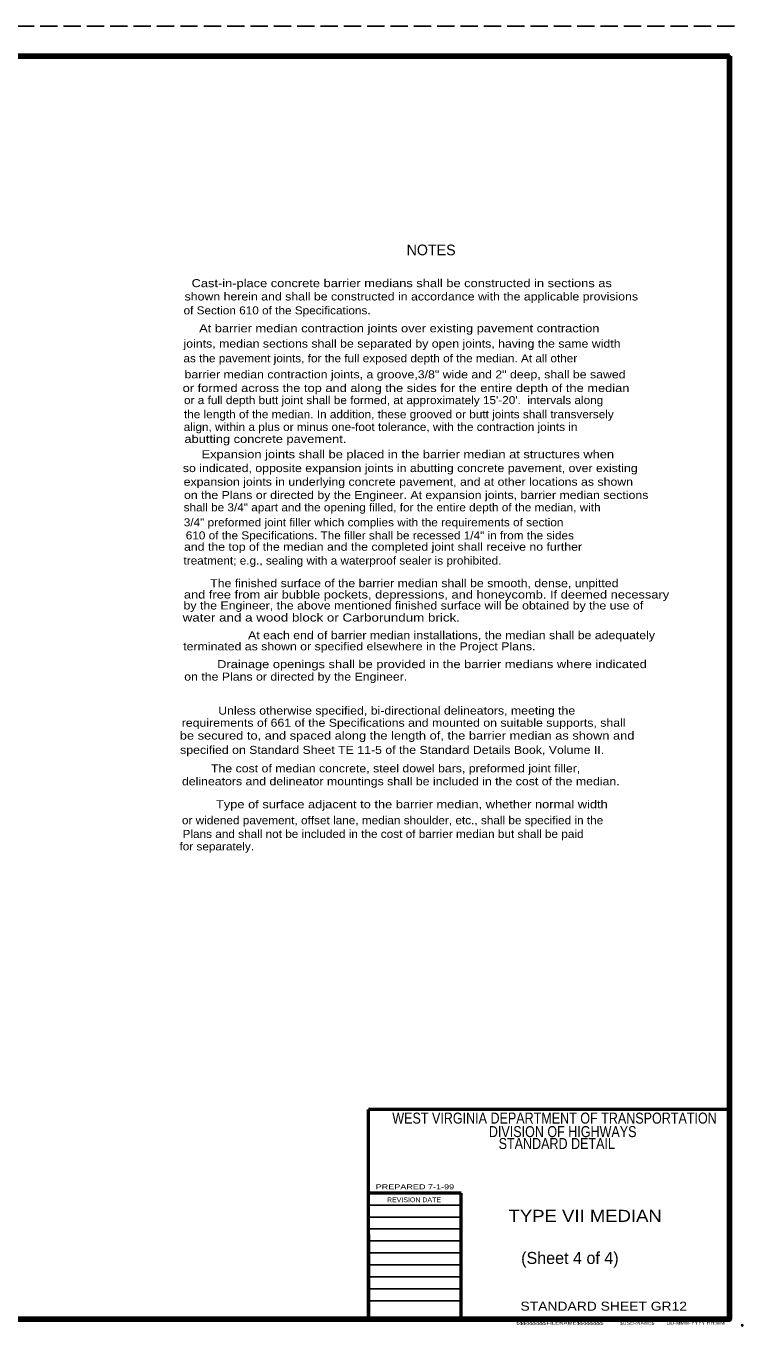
# Model space of a CAD drawing. Extents: x 32.6 to 67.9, y 27.2 to 49.
# Drawn here: x 55.98 to 67.9, y 27.35 to 48.96 of the extents above; entities that cross this region are included whole.
import ezdxf
from ezdxf.enums import TextEntityAlignment as Align

# ---------------------------------------------------------------- set-up
doc = ezdxf.new("R2010")
doc.units = 0
doc.header["$LTSCALE"] = 0.048
doc.header["$PDMODE"] = 32
doc.header["$PDSIZE"] = 0.024
doc.linetypes.add('LONG_DASHED', pattern=[7.5, 6, -1.5])
doc.layers.add('1', color=7, linetype='Continuous', lineweight=25)
doc.layers.add('3', color=7, linetype='Continuous', lineweight=25)

msp = doc.modelspace()

# ---------------------------------------------------------------- linework, layer by layer
at = {"layer": '1', "linetype": 'LONG_DASHED'}
msp.add_line((67.75467, 48.96025), (32.55467, 48.96025), dxfattribs=at)
at = {"layer": '1', "lineweight": 158}
for q in [(35.17133, 48.46025), (67.67133, 27.46025)]:
    msp.add_line((67.67133, 48.46025), q, dxfattribs=at)
at = {"layer": '1', "lineweight": 53}
for p, q in [((67.67133, 30.95008), (61.67133, 30.95008)), ((61.67133, 27.46025), (61.67133, 30.95008)), ((67.67133, 27.46025), (67.67133, 29.95925)), ((63.20925, 29.55925), (61.67133, 29.55925)), ((63.20925, 27.46025), (63.20925, 29.55925)), ((61.67133, 28.87025), (61.67133, 27.46025)), ((67.67133, 27.46025), (61.67133, 27.46025))]:
    msp.add_line(p, q, dxfattribs=at)
at = {"layer": '1'}
for p, q in [((63.20925, 29.35925), (61.67133, 29.35925)), ((63.20925, 29.16025), (61.67133, 29.16025)), ((63.20925, 28.96125), (61.67133, 28.96125)), ((63.20925, 28.76225), (61.67133, 28.76225)), ((63.20925, 28.56325), (61.67133, 28.56325)), ((63.20925, 28.36425), (61.67133, 28.36425)), ((63.20925, 28.16525), (61.67133, 28.16525)), ((63.20925, 27.96625), (61.67133, 27.96625)), ((63.20925, 27.76725), (61.67133, 27.76725))]:
    msp.add_line(p, q, dxfattribs=at)
at = {"layer": '1', "lineweight": 158}
msp.add_lwpolyline([(67.67133, 48.46025), (67.67133, 27.46025), (35.17133, 27.46025)], dxfattribs=at)
at = {"layer": '1'}
for p in [(67.67133, 48.46025), (67.67133, 27.46025), (67.88433, 27.36025)]:
    msp.add_point(p, dxfattribs=at)

# ---------------------------------------------------------------- texts
for s, height, width, p in [('WEST VIRGINIA DEPARTMENT OF TRANSPORTATION', 0.1833, 0.85, (64.76342, 30.7125)), ('DIVISION OF HIGHWAYS', 0.1833, 0.85, (64.89879, 30.48833)), ('STANDARD DETAIL', 0.1833, 0.85, (64.80067, 30.29017)), (' PREPARED 7-1-99 ', 0.08333, 1.35, (62.4425, 29.62)), ('  TYPE VII MEDIAN ', 0.2, 1.15, (65.23025, 29.07958)), ('STANDARD SHEET GR12', 0.15, 1.15, (65.58104, 27.60275))]:
    msp.add_text(s, height=height, dxfattribs=dict(at, width=width)).set_placement(p, align=Align.CENTER)
for s, height, width, p in [('REVISION DATE', 0.079, 1.1, (61.97842, 29.40658)), ('$$$$$$$$$FILENAME$$$$$$$$', 0.06, 1.25, (64.12708, 27.3685)), ('$USERNAME$', 0.06, 1.05, (65.85117, 27.3685)), ('DD-MMM-YYYY HH:MM', 0.06, 1.1, (66.62475, 27.3685))]:
    msp.add_text(s, height=height, dxfattribs=dict(at, width=width)).set_placement(p)
msp.add_text('    (Sheet 4 of 4)', height=0.2, dxfattribs=at).set_placement((64.87, 28.3795), align=Align.CENTER)
at = {"layer": '3'}
msp.add_text('NOTES', height=0.177, dxfattribs=at).set_placement((62.30367, 45.1495))
for s, width, p in [('        Cast-in-place concrete barrier medians shall be constructed in sections as', 1.2, (58.25508, 44.61867)), ('shown herein and shall be constructed in accordance with the applicable provisions', 1.15, (58.61392, 44.39725)), ('of Section 610 of the Specifications.', 1.1, (58.59642, 44.16608)), ('        At barrier median contraction joints over existing pavement contraction', 1.2, (58.38058, 43.868)), ('joints, median sections shall be separated by open joints, having the same width', 1.15, (58.59558, 43.61383)), ('as the pavement joints, for the full exposed depth of the median. At all other', 1.1, (58.59408, 43.36975)), ('barrier median contraction joints, a groove,3/8" wide and 2" deep, shall be sawed', 1.15, (58.61333, 43.10217)), ('or formed across the top and along the sides for the entire depth of the median', 1.2, (58.58133, 42.87508)), ("or a full depth butt joint shall be formed, at approximately 15'-20'.  intervals along", 1.1, (58.60367, 42.67408)), ('the length of the median. In addition, these grooved or butt joints shall transversely', 1.1, (58.60317, 42.43917)), ('align, within a plus or minus one-foot tolerance, with the contraction joints in', 1.1, (58.59817, 42.22858)), ('abutting concrete pavement.', 1.2, (58.61042, 42.02833)), ('        Expansion joints shall be placed in the barrier median at structures when', 1.2, (58.42117, 41.77433)), ('so indicated, opposite expansion joints in abutting concrete pavement, over existing', 1.15, (58.58433, 41.54417)), ('expansion joints in underlying concrete pavement, and at other locations as shown', 1.15, (58.59792, 41.31717)), ('on the Plans or directed by the Engineer. At expansion joints, barrier median sections', 1.15, (58.60367, 41.09692)), ('shall be 3/4" apart and the opening filled, for the entire depth of the median, with', 1.1, (58.597, 40.892)), ('3/4" preformed joint filler which complies with the requirements of section', 1.1, (58.59992, 40.64275)), ('610 of the Specifications. The filler shall be recessed 1/4" in from the sides', 1.1, (58.63258, 40.42533)), ('and the top of the median and the completed joint shall receive no further', 1.15, (58.60358, 40.23675)), ('treatment; e.g., sealing with a waterproof sealer is prohibited.', 1.1, (58.59492, 40.00683)), ('        The finished surface of the barrier median shall be smooth, dense, unpitted', 1.15, (58.58442, 39.63092)), ('and free from air bubble pockets, depressions, and honeycomb. If deemed necessary', 1.2, (58.60183, 39.44242)), ('by the Engineer, the above mentioned finished surface will be obtained by the use of', 1.15, (58.59608, 39.25983)), ('water and a wood block or Carborundum brick.', 1.25, (58.5815, 39.05967)), ('At each end of barrier median installations, the median shall be adequately', 1.15, (59.66883, 38.76633)), ('terminated as shown or specified elsewhere in the Project Plans.', 1.15, (58.59117, 38.58075)), ('        Drainage openings shall be provided in the barrier medians where indicated', 1.2, (58.68083, 38.28508)), ('on the Plans or directed by the Engineer.', 1.15, (58.6075, 38.07733)), ('        Unless otherwise specified, bi-directional delineators, meeting the', 1.15, (58.718, 37.51308)), ('requirements of 661 of the Specifications and mounted on suitable supports, shall', 1.15, (58.56542, 37.31058)), ('be secured to, and spaced along the length of, the barrier median as shown and', 1.2, (58.53383, 37.0975)), ('specified on Standard Sheet TE 11-5 of the Standard Details Book, Volume II.', 1.15, (58.53917, 36.85925)), ('        The cost of median concrete, steel dowel bars, preformed joint filler,', 1.15, (58.59742, 36.55233)), ('delineators and delineator mountings shall be included in the cost of the median.', 1.15, (58.56933, 36.33758)), ('        Type of surface adjacent to the barrier median, whether normal width', 1.2, (58.66083, 35.95533)), ('or widened pavement, offset lane, median shoulder, etc., shall be specified in the', 1.1, (58.56925, 35.6895)), ('Plans and shall not be included in the cost of barrier median but shall be paid', 1.1, (58.57942, 35.4625)), ('for separately.', 1.1, (58.5285, 35.255))]:
    msp.add_text(s, height=0.133, dxfattribs=dict(at, width=width)).set_placement(p)

doc.saveas('drawing.dxf')
